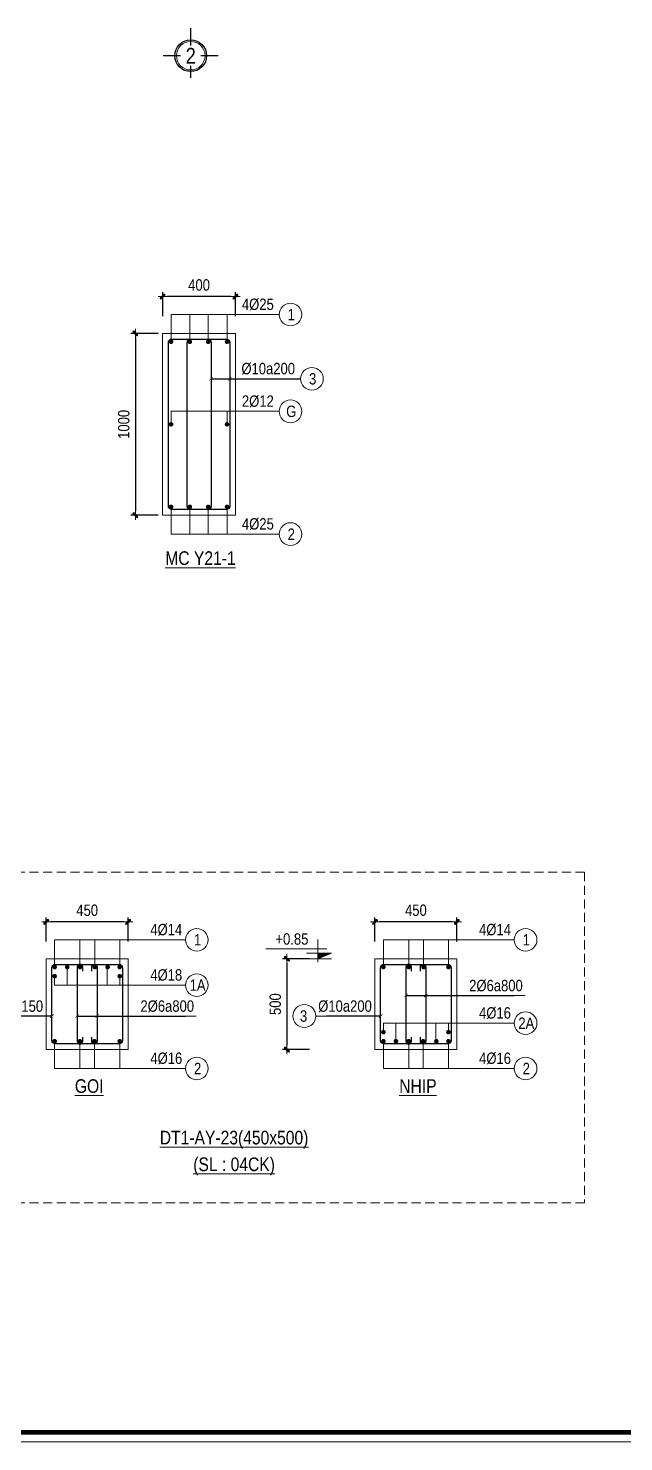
# Model space of a CAD drawing. Header units: millimetres. Extents: x 397144 to 8960116, y 345581 to 674207.
# Drawn here: x 5092956 to 5096227, y 648891 to 656663 of the extents above; entities that cross this region are included whole.
import ezdxf
from ezdxf.enums import TextEntityAlignment as Align
from ezdxf.xclip import XClip

# ---------------------------------------------------------------- set-up
doc = ezdxf.new("R2010")
doc.units = ezdxf.units.MM
doc.header["$XCLIPFRAME"] = 0
doc.header["$PDSIZE"] = -10
doc.linetypes.add('HIDDEN', pattern=[0.375, 0.25, -0.125])
doc.layers.get('0').update_dxf_attribs({"linetype": 'CONTINUOUS'})
doc.layers.get('Defpoints').update_dxf_attribs({"color": 12, "linetype": 'CONTINUOUS'})
for name, color, linetype, lineweight in [('2', 2, 'CONTINUOUS', 20), ('CDAI', 8, 'CONTINUOUS', 30), ('CTHEP', 2, 'CONTINUOUS', 50), ('DBAO', 3, 'CONTINUOUS', 20), ('DGIONG', 4, 'CONTINUOUS', 13), ('KTH', 150, 'CONTINUOUS', 5), ('Net khuat', 8, 'HIDDEN', 13), ('STICK', 1, 'CONTINUOUS', 9), ('TEXT', 7, 'CONTINUOUS', 15)]:
    doc.layers.add(name, color=color, linetype=linetype, lineweight=lineweight)
doc.layers.add('8', color=8, linetype='CONTINUOUS')
doc.layers.add('HATCH', color=7, linetype='CONTINUOUS', lineweight=5, true_color=0x2491ff)
doc.styles.add('HELVECONDENSE', font='VHELVCN_0.TTF')
doc.styles.add('Star-HelCon', font='VHELVCN_0.TTF')
doc.styles.add('TTP-HelCon', font='VHELVCN_0.TTF')
doc.styles.add('VNI-HELVE-CONDENSE', font='VHELVCN_0.TTF')
doc.dimstyles.new('kc-25', dxfattribs={"dimtxt": 62.5, "dimasz": 20, "dimexe": 20, "dimexo": 50, "dimgap": 25, "dimtad": 3, "dimdec": 0, "dimzin": 0, "dimdsep": 46, "dimtxsty": 'VNI-HELVE-CONDENSE', "dimblk": 'DIM', "dimcen": 2.5, "dimclrd": 256, "dimclre": 154, "dimclrt": 7, "dimaunit": 1, "dimadec": 0, "dimazin": 0, "dimtfac": 1, "dimtdec": 0, "dimtix": 1, "dimtmove": 0, "dimatfit": 3, "dimldrblk": 'DOT', "dimfxl": 1, "dimtolj": 1, "dimtzin": 0, "dimarcsym": 0})
doc.dimstyles.new('TTP-25', dxfattribs={"dimscale": 25, "dimtxt": 2.5, "dimasz": 1, "dimexe": 1, "dimexo": 1, "dimgap": 0.09, "dimtad": 0, "dimdec": 4, "dimrnd": 5, "dimzin": 9, "dimdsep": 46, "dimtxsty": 'TTP-HelCon', "dimblk": 'Stick1', "dimcen": 0.09, "dimdle": 1.5, "dimclrd": 256, "dimclre": 256, "dimclrt": 7, "dimadec": 0, "dimazin": 0, "dimtfac": 1, "dimtdec": 4, "dimtmove": 0, "dimatfit": 3, "dimldrblk": '_ArchTick1', "dimfxl": 1, "dimtvp": 1, "dimtolj": 1, "dimtzin": 0, "dimarcsym": 0})

# ---------------------------------------------------------------- blocks, each defined once
blk = doc.blocks.new('dau truc')
blk.add_circle((0, 0), 180)
at = {"layer": '8'}
for p, q in [((0, 127), (0, 345)), ((-127, 0), (-345, 0)), ((345, 0), (127, 0)), ((0, -345), (0, -127))]:
    blk.add_line(p, q, dxfattribs=at)
blk.add_circle((0, 0), 200, dxfattribs=at)
at = {"layer": 'TEXT', "style": 'HELVECONDENSE'}
blk.add_attdef('A', text='', height=233, dxfattribs=at).set_placement((0, 0), align=Align.MIDDLE)
blk = doc.blocks.new('AY-20')
at = {"layer": '2', "ltscale": 300}
ref = blk.add_blockref('dau truc', (15300, -1793.84241), dxfattribs=dict(at, xscale=0.4367131292819977, yscale=0.4367131292819977, zscale=0.4367131292819977))
ref.add_attrib('A', '2', dxfattribs={"layer": 'TEXT', "height": 87.5, "style": 'HELVECONDENSE'}).set_placement((15300, -1793.84241), align=Align.MIDDLE)
blk = doc.blocks.new('Stick1')
at = {"layer": 'STICK'}
h = blk.add_hatch(color=256, dxfattribs=at)
edge = h.paths.add_edge_path()
edge.add_line((0.3, 0.5), (-0.5, -0.3))
edge.add_arc((-0.4, -0.4), 0.141, 135, 315)
edge.add_line((-0.3, -0.5), (0.5, 0.3))
edge.add_arc((0.4, 0.4), 0.141, 315, 495)
blk.add_line((1, 0), (-1, 0), dxfattribs=at)
blk.add_lwpolyline([(0.3, 0.5), (-0.5, -0.3, 1), (-0.3, -0.5), (0.5, 0.3, 1), (0.3, 0.5, 1)], format="xyb", dxfattribs=at)
blk = doc.blocks.new('*D749')
at = {"layer": 'Defpoints', "color": 0, "ltscale": 500, "transparency": 16777216}
for p in [(5093694.2, 655187.7), (5093694.2, 655054.4), (5094094.2, 655054.4)]:
    blk.add_point(p, dxfattribs=at)
at = {"layer": 'KTH', "lineweight": -2, "ltscale": 500, "transparency": 16777216}
for p, q in [((5093694.2, 655079.4), (5093694.2, 655212.7)), ((5094069.2, 655187.7), (5093719.2, 655187.7)), ((5094094.2, 655079.4), (5094094.2, 655212.7))]:
    blk.add_line(p, q, dxfattribs=at)
at = {"layer": 'KTH', "lineweight": -2, "ltscale": 500, "transparency": 16777216, "xscale": 25, "yscale": 25, "zscale": 25, "rotation": 180}
blk.add_blockref('Stick1', (5093694.2, 655187.7), dxfattribs=at)
at = {"layer": 'KTH', "lineweight": -2, "ltscale": 500, "transparency": 16777216, "xscale": 25, "yscale": 25, "zscale": 25}
blk.add_blockref('Stick1', (5094094.2, 655187.7), dxfattribs=at)
at = {"layer": 'KTH', "color": 7, "ltscale": 500, "transparency": 16777216, "insert": (5093894.2, 655251.5), "char_height": 62.5, "attachment_point": 5, "style": 'TTP-HelCon'}
blk.add_mtext('\\A1;400', dxfattribs=at)
blk = doc.blocks.new('_ArchTick1')
at = {"color": 0, "const_width": 3.81}
blk.add_lwpolyline([(-12.7, -12.7), (12.7, 12.7)], dxfattribs=at)
blk = doc.blocks.new('*D750')
at = {"layer": 'Defpoints', "color": 0, "ltscale": 500, "transparency": 16777216}
for p in [(5093694.2, 654985.4), (5093544.3, 653985.4), (5093694.2, 653985.4)]:
    blk.add_point(p, dxfattribs=at)
at = {"layer": 'KTH', "lineweight": -2, "ltscale": 500, "transparency": 16777216}
for p, q in [((5093669.2, 654985.4), (5093519.3, 654985.4)), ((5093544.3, 654960.4), (5093544.3, 654010.4)), ((5093669.2, 653985.4), (5093519.3, 653985.4))]:
    blk.add_line(p, q, dxfattribs=at)
at = {"layer": 'KTH', "lineweight": -2, "ltscale": 500, "transparency": 16777216, "xscale": 25, "yscale": 25, "zscale": 25}
for p, rotation in [((5093544.3, 654985.4), 90), ((5093544.3, 653985.4), 270)]:
    blk.add_blockref('Stick1', p, dxfattribs=dict(at, rotation=rotation))
at = {"layer": 'KTH', "color": 7, "ltscale": 500, "transparency": 16777216, "insert": (5093480.5, 654485.4), "char_height": 62.5, "attachment_point": 5, "rotation": 90, "style": 'TTP-HelCon'}
blk.add_mtext('\\A1;1000', dxfattribs=at)
blk = doc.blocks.new('DIM')
h = blk.add_hatch(color=1)
h.paths.add_polyline_path([(0.49, 0.29, 1), (0.29, 0.49), (-0.19, 0), (0.19, 0)])
h.paths.add_polyline_path([(0.19, 0), (-0.19, 0), (-0.49, -0.29, 1), (-0.29, -0.49)])
at = {"color": 9}
for p, q in [((-0.19, 0), (-1.5, 0)), ((0.19, 0), (1.5, 0))]:
    blk.add_line(p, q, dxfattribs=at)
at = {"color": 1}
for p, q in [((-0.49, -0.29), (0.29, 0.49)), ((-0.29, -0.49), (0.49, 0.29)), ((-0.19, 0), (0.19, 0))]:
    blk.add_line(p, q, dxfattribs=at)
blk.add_arc((-0.39, -0.39), 0.138, 135, 315, dxfattribs=at)
blk = doc.blocks.new('*D884')
at = {"layer": 'Defpoints', "color": 0, "ltscale": 500, "transparency": 16777216}
for p in [(5093054.4, 651749.2), (5093054.4, 651616), (5093504.4, 651616)]:
    blk.add_point(p, dxfattribs=at)
at = {"layer": 'KTH', "lineweight": -2, "ltscale": 500, "transparency": 16777216}
for p, q in [((5093054.4, 651641), (5093054.4, 651774.2)), ((5093479.4, 651749.2), (5093079.4, 651749.2)), ((5093504.4, 651641), (5093504.4, 651774.2))]:
    blk.add_line(p, q, dxfattribs=at)
at = {"layer": 'KTH', "lineweight": -2, "ltscale": 500, "transparency": 16777216, "xscale": 25, "yscale": 25, "zscale": 25, "rotation": 180}
blk.add_blockref('Stick1', (5093054.4, 651749.2), dxfattribs=at)
at = {"layer": 'KTH', "lineweight": -2, "ltscale": 500, "transparency": 16777216, "xscale": 25, "yscale": 25, "zscale": 25}
blk.add_blockref('Stick1', (5093504.4, 651749.2), dxfattribs=at)
at = {"layer": 'KTH', "color": 7, "ltscale": 500, "transparency": 16777216, "insert": (5093279.4, 651813.1), "char_height": 62.5, "attachment_point": 5, "style": 'TTP-HelCon'}
blk.add_mtext('\\A1;450', dxfattribs=at)
blk = doc.blocks.new('*D886')
at = {"layer": 'Defpoints', "color": 0, "ltscale": 500, "transparency": 16777216}
for p in [(5094860.7, 651749.2), (5094860.7, 651616), (5095310.7, 651616)]:
    blk.add_point(p, dxfattribs=at)
at = {"layer": 'KTH', "lineweight": -2, "ltscale": 500, "transparency": 16777216}
for p, q in [((5094860.7, 651641), (5094860.7, 651774.2)), ((5095285.7, 651749.2), (5094885.7, 651749.2)), ((5095310.7, 651641), (5095310.7, 651774.2))]:
    blk.add_line(p, q, dxfattribs=at)
at = {"layer": 'KTH', "lineweight": -2, "ltscale": 500, "transparency": 16777216, "xscale": 25, "yscale": 25, "zscale": 25, "rotation": 180}
blk.add_blockref('Stick1', (5094860.7, 651749.2), dxfattribs=at)
at = {"layer": 'KTH', "lineweight": -2, "ltscale": 500, "transparency": 16777216, "xscale": 25, "yscale": 25, "zscale": 25}
blk.add_blockref('Stick1', (5095310.7, 651749.2), dxfattribs=at)
at = {"layer": 'KTH', "color": 7, "ltscale": 500, "transparency": 16777216, "insert": (5095085.7, 651813.1), "char_height": 62.5, "attachment_point": 5, "style": 'TTP-HelCon'}
blk.add_mtext('\\A1;450', dxfattribs=at)
blk = doc.blocks.new('*D887')
at = {"layer": 'Defpoints', "color": 0, "ltscale": 500, "transparency": 16777216}
for p in [(5094526.6, 651547), (5094376.8, 651047), (5094526.6, 651047)]:
    blk.add_point(p, dxfattribs=at)
at = {"layer": 'KTH', "lineweight": -2, "ltscale": 500, "transparency": 16777216}
for p, q in [((5094501.6, 651547), (5094351.8, 651547)), ((5094376.8, 651522), (5094376.8, 651072)), ((5094501.6, 651047), (5094351.8, 651047))]:
    blk.add_line(p, q, dxfattribs=at)
at = {"layer": 'KTH', "lineweight": -2, "ltscale": 500, "transparency": 16777216, "xscale": 25, "yscale": 25, "zscale": 25}
for p, rotation in [((5094376.8, 651547), 90), ((5094376.8, 651047), 270)]:
    blk.add_blockref('Stick1', p, dxfattribs=dict(at, rotation=rotation))
at = {"layer": 'KTH', "color": 7, "ltscale": 500, "transparency": 16777216, "insert": (5094313, 651297), "char_height": 62.5, "attachment_point": 5, "rotation": 90, "style": 'TTP-HelCon'}
blk.add_mtext('\\A1;500', dxfattribs=at)
blk = doc.blocks.new('CODE')
at = {"layer": 'DBAO'}
for p, q in [((-62.5, -20), (-62.5, 105)), ((-62.5, 0), (-137.5, 30)), ((-137.5, 30), (0, 30)), ((-137.5, 0), (0, 0)), ((-112.5, 55), (223.6, 55))]:
    blk.add_line(p, q, dxfattribs=at)
at = {"layer": 'HATCH', "color": 1}
blk.add_solid([(-62.5, 0), (-137.5, 30), (-62.5, 30)], dxfattribs=at)
blk = doc.blocks.new('AY-25')
at = {"layer": 'CTHEP'}
blk.add_line((5149721.99072, 654854.9494), (5195174.90087, 654854.90127), dxfattribs=at)
for points in [[(5195358.26565, 654535.70176), (5195358.26565, 655163.88897), (5149568.26566, 655163.96452)], [(5149626.50462, 654918.35463), (5149626.50462, 654541.96456), (5156207.27174, 654541.94341), (5156787.13349, 654541.9415), (5164638.26566, 654541.91321), (5165212.31117, 654541.91133), (5195296.43281, 654541.88918), (5195296.43281, 655064.76469)]]:
    blk.add_lwpolyline(points, dxfattribs=at)
at = {"layer": 'DBAO'}
blk.add_lwpolyline([(5195388.26566, 654182.84699), (5195388.26566, 655202.84328), (5164786.17191, 655202.88813)], dxfattribs=at)
at = {"layer": 'Net khuat', "ltscale": 200}
blk.add_lwpolyline([(5149538.26566, 654502.96452), (5149538.26566, 654502.96452), (5149838.26566, 654502.96452), (5149838.26566, 654972.96452), (5195388.26566, 654972.96452)], dxfattribs=at)
blk = doc.blocks.new('CHG_XX_Khung ten')
blk.add_lwpolyline([(15, 579), (826, 579), (826, 15), (15, 15)], close=True)
at = {"color": 4, "linetype": 'Continuous', "const_width": 1}
blk.add_lwpolyline([(17, 577), (824, 577), (824, 17), (17, 17)], close=True, dxfattribs=at)

msp = doc.modelspace()

# ---------------------------------------------------------------- linework, layer by layer
at = {"layer": 'CDAI'}
for points in [[(5093744.16359, 654954.18745), (5094044.16359, 654954.18745, -0.4142135624), (5094062.91359, 654935.43745), (5094062.91359, 654035.43745, -0.4142135624), (5094044.16359, 654016.68745), (5093744.16359, 654016.68745, -0.4142135624), (5093725.41359, 654035.43745), (5093725.41359, 654935.43745, -0.4142135624)], [(5093847.16359, 654954.18745), (5093941.16359, 654954.18745, -0.4142135624), (5093959.91359, 654935.43745), (5093959.91359, 654035.43745, -0.4142135624), (5093941.16359, 654016.68745), (5093847.16359, 654016.68745, -0.4142135624), (5093828.41359, 654035.43745), (5093828.41359, 654935.43745, -0.4142135624)], [(5093104.44351, 651515.74988), (5093454.44351, 651515.74988, -0.4142135624), (5093473.19351, 651496.99988), (5093473.19351, 651096.99988, -0.4142135624), (5093454.44351, 651078.24988), (5093104.44351, 651078.24988, -0.4142135624), (5093085.69351, 651096.99988), (5093085.69351, 651496.99988, -0.4142135624)], [(5094910.65774, 651515.74988), (5095260.65774, 651515.74988, -0.4142135624), (5095279.40774, 651496.99988), (5095279.40774, 651096.99988, -0.4142135624), (5095260.65774, 651078.24988), (5094910.65774, 651078.24988, -0.4142135624), (5094891.90774, 651096.99988), (5094891.90774, 651496.99988, -0.4142135624)]]:
    msp.add_lwpolyline(points, format="xyb", close=True, dxfattribs=at)
for points in [[(5093254.69351, 651478.82989), (5093254.69351, 651500.74988, 0.4142135624), (5093239.69351, 651515.74988), (5093239.69351, 651515.74988, 0.4142135624), (5093224.69351, 651500.74988), (5093224.69351, 651093.24988, 0.4142135624), (5093239.69351, 651078.24988), (5093239.69351, 651078.24988, 0.4142135624), (5093254.69351, 651093.24988), (5093254.69351, 651115.16987)], [(5093304.19351, 651478.82989), (5093304.19351, 651500.74988, -0.4142135624), (5093319.19351, 651515.74988), (5093319.19351, 651515.74988, -0.4142135624), (5093334.19351, 651500.74988), (5093334.19351, 651093.24988, -0.4142135624), (5093319.19351, 651078.24988), (5093319.19351, 651078.24988, -0.4142135624), (5093304.19351, 651093.24988), (5093304.19351, 651115.16987)], [(5095060.90774, 651478.82989), (5095060.90774, 651500.74988, 0.4142135624), (5095045.90774, 651515.74988), (5095045.90774, 651515.74988, 0.4142135624), (5095030.90774, 651500.74988), (5095030.90774, 651093.24988, 0.4142135624), (5095045.90774, 651078.24988), (5095045.90774, 651078.24988, 0.4142135624), (5095060.90774, 651093.24988), (5095060.90774, 651115.16987)], [(5095110.40774, 651478.82989), (5095110.40774, 651500.74988, -0.4142135624), (5095125.40774, 651515.74988), (5095125.40774, 651515.74988, -0.4142135624), (5095140.40774, 651500.74988), (5095140.40774, 651093.24988, -0.4142135624), (5095125.40774, 651078.24988), (5095125.40774, 651078.24988, -0.4142135624), (5095110.40774, 651093.24988), (5095110.40774, 651115.16987)]]:
    msp.add_lwpolyline(points, format="xyb", dxfattribs=at)
at = {"layer": 'CTHEP', "const_width": 12.5}
for points in [[(5093734.16359, 654939.18745, 1), (5093746.66359, 654939.18745, 1)], [(5093837.16359, 654939.18745, 1), (5093849.66359, 654939.18745, 1)], [(5093951.16359, 654939.18745, -1), (5093938.66359, 654939.18745, -1)], [(5094041.66359, 654939.18745, 1), (5094054.16359, 654939.18745, 1)], [(5093734.16359, 654485.43745, 1), (5093746.66359, 654485.43745, 1)], [(5094041.66359, 654485.43745, 1), (5094054.16359, 654485.43745, 1)], [(5093734.16359, 654031.68745, 1), (5093746.66359, 654031.68745, 1)], [(5093837.16359, 654031.68745, 1), (5093849.66359, 654031.68745, 1)], [(5093938.66359, 654031.68745, 1), (5093951.16359, 654031.68745, 1)], [(5094041.66359, 654031.68745, 1), (5094054.16359, 654031.68745, 1)], [(5093094.44351, 651500.74988, 1), (5093106.94351, 651500.74988, 1)], [(5093163.44351, 651500.74988, 1), (5093175.94351, 651500.74988, 1)], [(5093233.44351, 651500.74988, 1), (5093245.94351, 651500.74988, 1)], [(5093315.44351, 651500.74988, 1), (5093327.94351, 651500.74988, 1)], [(5093385.44351, 651500.74988, 1), (5093397.94351, 651500.74988, 1)], [(5093451.94351, 651500.74988, 1), (5093464.44351, 651500.74988, 1)], [(5094900.65774, 651500.74988, 1), (5094913.15774, 651500.74988, 1)], [(5095039.65774, 651500.74988, 1), (5095052.15774, 651500.74988, 1)], [(5095121.65774, 651500.74988, 1), (5095134.15774, 651500.74988, 1)], [(5095258.15774, 651500.74988, 1), (5095270.65774, 651500.74988, 1)], [(5093094.44351, 651450.74988, 1), (5093106.94351, 651450.74988, 1)], [(5093451.94351, 651450.74988, 1), (5093464.44351, 651450.74988, 1)], [(5093094.44351, 651093.24988, 1), (5093106.94351, 651093.24988, 1)], [(5093233.44351, 651093.24988, 1), (5093245.94351, 651093.24988, 1)], [(5093312.94351, 651093.24988, 1), (5093325.44351, 651093.24988, 1)], [(5093451.94351, 651093.24988, 1), (5093464.44351, 651093.24988, 1)], [(5094900.65774, 651143.24988, -1), (5094913.15774, 651143.24988, -1)], [(5094900.65774, 651093.24988, 1), (5094913.15774, 651093.24988, 1)], [(5094969.65774, 651093.24988, -1), (5094982.15774, 651093.24988, -1)], [(5095039.65774, 651093.24988, 1), (5095052.15774, 651093.24988, 1)], [(5095119.15774, 651093.24988, 1), (5095131.65774, 651093.24988, 1)], [(5095191.65774, 651093.24988, -1), (5095204.15774, 651093.24988, -1)], [(5095258.15774, 651143.24988, -1), (5095270.65774, 651143.24988, -1)], [(5095258.15774, 651093.24988, 1), (5095270.65774, 651093.24988, 1)]]:
    msp.add_lwpolyline(points, format="xyb", close=True, dxfattribs=at)
at = {"layer": 'DBAO', "flags": 128}
for points in [[(5093694.16359, 654985.43745), (5094094.16359, 654985.43745)], [(5094094.16359, 654985.43745), (5094094.16359, 653985.43745), (5093694.16359, 653985.43745), (5093694.16359, 654985.43745)], [(5093504.44351, 651546.99988), (5093504.44351, 651046.99988), (5093054.44351, 651046.99988), (5093054.44351, 651546.99988)], [(5093054.44351, 651546.99988), (5093504.44351, 651546.99988)], [(5095310.65774, 651546.99988), (5095310.65774, 651046.99988), (5094860.65774, 651046.99988), (5094860.65774, 651546.99988)], [(5094860.65774, 651546.99988), (5095310.65774, 651546.99988)]]:
    msp.add_lwpolyline(points, dxfattribs=at)
at = {"layer": 'DGIONG'}
for p, q in [((5093740.41359, 654939.18745), (5093740.41359, 655089.18745)), ((5093740.41359, 655089.18745), (5094334.16359, 655089.18745)), ((5093843.41359, 654939.18745), (5093843.41359, 655089.18745)), ((5093944.91359, 654939.18745), (5093944.91359, 655089.18745)), ((5094047.91359, 654939.18745), (5094047.91359, 655089.18745)), ((5093740.41359, 654485.43745), (5093740.41359, 654556.81924)), ((5093740.41359, 654556.81924), (5094334.16359, 654556.81924)), ((5094047.91359, 654485.43745), (5094047.91359, 654556.81924)), ((5093740.41359, 653881.68745), (5093740.41359, 654031.68745)), ((5093843.41359, 653881.68745), (5093843.41359, 654031.68745)), ((5093944.91359, 653881.68745), (5093944.91359, 654031.68745)), ((5094047.91359, 653881.68745), (5094047.91359, 654031.68745)), ((5093740.41359, 653881.68745), (5094334.16359, 653881.68745)), ((5093100.69351, 651500.74988), (5093100.69351, 651650.74988)), ((5093100.69351, 651650.74988), (5093819.44351, 651650.74988)), ((5093239.69351, 651500.74988), (5093239.69351, 651650.74988)), ((5093321.69351, 651500.74988), (5093321.69351, 651650.74988)), ((5093458.19351, 651500.74988), (5093458.19351, 651650.74988)), ((5094906.90774, 651500.74988), (5094906.90774, 651650.74988)), ((5094906.90774, 651650.74988), (5095625.65774, 651650.74988)), ((5095045.90774, 651500.74988), (5095045.90774, 651650.74988)), ((5095127.90774, 651500.74988), (5095127.90774, 651650.74988)), ((5095264.40774, 651500.74988), (5095264.40774, 651650.74988)), ((5093169.69351, 651500.74988), (5093169.69351, 651401.45917)), ((5093389.19351, 651500.74988), (5093389.19351, 651401.45917)), ((5093100.69351, 651450.74988), (5093100.69351, 651401.45917)), ((5093458.19351, 651450.74988), (5093458.19351, 651401.45917)), ((5093100.69351, 651401.45917), (5093819.44351, 651401.45917)), ((5095030.90774, 651344.42174), (5095582.15774, 651344.42174)), ((5095279.40774, 651344.42174), (5095685.15774, 651344.42174)), ((5093085.69351, 651231.61734), (5092728.773, 651231.61734)), ((5093224.69351, 651231.61734), (5093775.94351, 651231.61734)), ((5093473.19351, 651231.61734), (5093878.94351, 651231.61734)), ((5094891.90774, 651231.61734), (5094534.98723, 651231.61734)), ((5094906.90774, 651192.54058), (5095625.65774, 651192.54058)), ((5094906.90774, 651143.24988), (5094906.90774, 651192.54058)), ((5094975.90774, 651093.24988), (5094975.90774, 651192.54058)), ((5095195.40774, 651093.24988), (5095195.40774, 651192.54058)), ((5095264.40774, 651143.24988), (5095264.40774, 651192.54058)), ((5093100.69351, 650943.24988), (5093100.69351, 651093.24988)), ((5093239.69351, 650943.24988), (5093239.69351, 651093.24988)), ((5093319.19351, 650943.24988), (5093319.19351, 651093.24988)), ((5093458.19351, 650943.24988), (5093458.19351, 651093.24988)), ((5094906.90774, 650943.24988), (5094906.90774, 651093.24988)), ((5095045.90774, 650943.24988), (5095045.90774, 651093.24988)), ((5095125.40774, 650943.24988), (5095125.40774, 651093.24988)), ((5095264.40774, 650943.24988), (5095264.40774, 651093.24988)), ((5093100.69351, 650943.24988), (5093819.44351, 650943.24988)), ((5094906.90774, 650943.24988), (5095625.65774, 650943.24988))]:
    msp.add_line(p, q, dxfattribs=at)
for centre in [(5094396.66359, 655089.18745), (5094514.2515, 654735.68011), (5094396.66359, 654556.81924), (5094396.66359, 653881.68745), (5093881.94351, 651650.74988), (5095688.15774, 651650.74988), (5093881.94351, 651401.45917), (5094472.48723, 651231.61734), (5095688.15774, 651192.54058), (5093881.94351, 650943.24988), (5095688.15774, 650943.24988)]:
    msp.add_circle(centre, 62.5, dxfattribs=at)
at = {"layer": 'Net khuat', "ltscale": 200}
msp.add_lwpolyline([(5092361.89557, 652023.30128), (5096012.07615, 652023.30128), (5096012.07615, 650205.00913), (5092361.89557, 650205.00913)], close=True, dxfattribs=at)

# ---------------------------------------------------------------- block references
at = {"layer": 'CDAI'}
ref = msp.add_blockref('AY-25', (-73386.07628, 1268.77147), dxfattribs=at)
XClip(ref).set_block_clipping_path([(5180354.6979793292, 653565.6462768905), (5195570.323023174, 655852.5099874004)])
at = {"layer": 'KTH', "linetype": 'Continuous', "xscale": -1}
msp.add_blockref('CODE', (5094483.99463, 651546.99988), dxfattribs=at)
at = {"layer": 'Net khuat', "ltscale": 200}
ref = msp.add_blockref('AY-20', (5078548.33177, 658306.2425), dxfattribs=at)
XClip(ref).set_block_clipping_path([(7730, -1916.4222181071), (22254.306330177, 767.4225942298)])

# ---------------------------------------------------------------- texts
at = {"layer": 'TEXT', "style": 'TTP-HelCon'}
for s, p in [('4Þ25', (5094129.62193, 655114.18745)), ('Þ10a200', (5094126.8478, 654760.68011)), ('2Þ12', (5094129.62193, 654581.81924)), ('4Þ25', (5094129.88727, 653906.68745))]:
    msp.add_text(s, height=62.5, dxfattribs=at).set_placement(p)
at = {"layer": 'TEXT', "style": 'Star-HelCon'}
for s, p in [('1', (5094400.83026, 655089.18745)), ('3', (5094518.41817, 654735.68011)), ('G', (5094400.83026, 654556.81924)), ('2', (5094400.83026, 653881.68745)), ('1', (5093886.11018, 651650.74988)), ('1', (5095692.32441, 651650.74988)), ('1A', (5093886.11018, 651401.45917)), ('3', (5094468.32056, 651231.61734)), ('2A', (5095692.32441, 651192.54058)), ('2', (5093886.11018, 650943.24988)), ('2', (5095692.32441, 650943.24988))]:
    msp.add_text(s, height=62.5, dxfattribs=at).set_placement(p, align=Align.MIDDLE)
at = {"layer": 'TEXT', "style": 'TTP-HelCon'}
for s, height, p in [('%%UMC Y21-1', 75, (5093901.92413, 653712.14391)), ('4Þ14', 62.5, (5093713.94351, 651675.74988)), ('4Þ14', 62.5, (5095520.15774, 651675.74988)), ('4Þ18', 62.5, (5093713.94351, 651426.45917)), ('2Þ6a800', 62.5, (5095525.65774, 651367.92174)), ('Þ10a150', 62.5, (5092890.023, 651255.11734)), ('2Þ6a800', 62.5, (5093719.44351, 651255.11734)), ('Þ10a200', 62.5, (5094696.23723, 651255.11734)), ('4Þ16', 62.5, (5095520.15774, 651217.54058)), ('4Þ16', 62.5, (5093714.20885, 650968.24988)), ('4Þ16', 62.5, (5095520.42308, 650968.24988)), ('%%UGOI', 75, (5093290.53159, 650809.09659)), ('%%UNHIP', 75, (5095096.74581, 650809.09659)), ('%%UDT1-AY-23(450x500)', 75, (5094086.66279, 650525.66784)), ('%%U(SL : 04CK)', 75, (5094086.66279, 650378.77325))]:
    msp.add_text(s, height=height, dxfattribs=at).set_placement(p, align=Align.CENTER)
msp.add_text('+0.85', height=62.5, dxfattribs=at).set_placement((5094495.04591, 651623.99487), align=Align.RIGHT)

# ---------------------------------------------------------------- dimensions: what is measured, and where the dimension line sits
at = {"layer": 'KTH', "ltscale": 500}
for base, p1, p2, picture, middle in [((5093694.16359, 655187.68745), (5094094.16359, 655054.4494), (5093694.16359, 655054.4494), '*D749', (5093894.16359, 655251.52078)), ((5093054.44351, 651749.24988), (5093504.44351, 651616.01183), (5093054.44351, 651616.01183), '*D884', (5093279.44351, 651813.08321)), ((5094860.65774, 651749.24988), (5095310.65774, 651616.01183), (5094860.65774, 651616.01183), '*D886', (5095085.65774, 651813.08321))]:
    dim = msp.add_linear_dim(base=base, p1=p1, p2=p2, dimstyle='TTP-25', override={"dimtxsty": 'TTP-HelCon'}, dxfattribs=at)
    dim.commit()
    dim.dimension.update_dxf_attribs({"geometry": picture, "text_midpoint": middle})
for base, p1, p2, picture, middle in [((5093544.33078, 653985.43745), (5093694.16359, 654985.43745), (5093694.16359, 653985.43745), '*D750', (5093480.49745, 654485.43745)), ((5094376.81001, 651046.99988), (5094526.64283, 651546.99988), (5094526.64283, 651046.99988), '*D887', (5094312.97668, 651296.99988))]:
    dim = msp.add_linear_dim(base=base, p1=p1, p2=p2, angle=90, dimstyle='TTP-25', override={"dimtxsty": 'TTP-HelCon'}, dxfattribs=at)
    dim.commit()
    dim.dimension.update_dxf_attribs({"geometry": picture, "text_midpoint": middle})

# ---------------------------------------------------------------- leaders
at = {"layer": 'DGIONG'}
for points in [[(5093959.91359, 654735.68011), (5094348.7515, 654735.68011)], [(5094062.91359, 654735.68011), (5094451.7515, 654735.68011)], [(5095030.90774, 651344.42174), (5095522.33819, 651344.42174)], [(5095140.40774, 651344.42174), (5095625.33819, 651344.42174)], [(5093085.69351, 651231.61734), (5092788.59255, 651231.61734)], [(5093224.69351, 651231.61734), (5093716.12396, 651231.61734)], [(5093334.19351, 651231.61734), (5093819.12396, 651231.61734)], [(5094891.90774, 651231.61734), (5094594.80678, 651231.61734)]]:
    msp.add_leader(points, dimstyle='kc-25', override={"dimtad": 0, "dimldrblk": 'ArchTick', "dimfxl": 100, "dimarcsym": 1}, dxfattribs=at)

# ---------------------------------------------------------------- next in the draw order: block references
at = {"layer": 'KTH', "ltscale": 0.8, "xscale": 25.92478421702978, "yscale": 25.92478421702978, "zscale": 25.92478421702978}
msp.add_blockref('CHG_XX_Khung ten', (5084469.80437, 648501.85593), dxfattribs=at)

doc.saveas('drawing.dxf')
